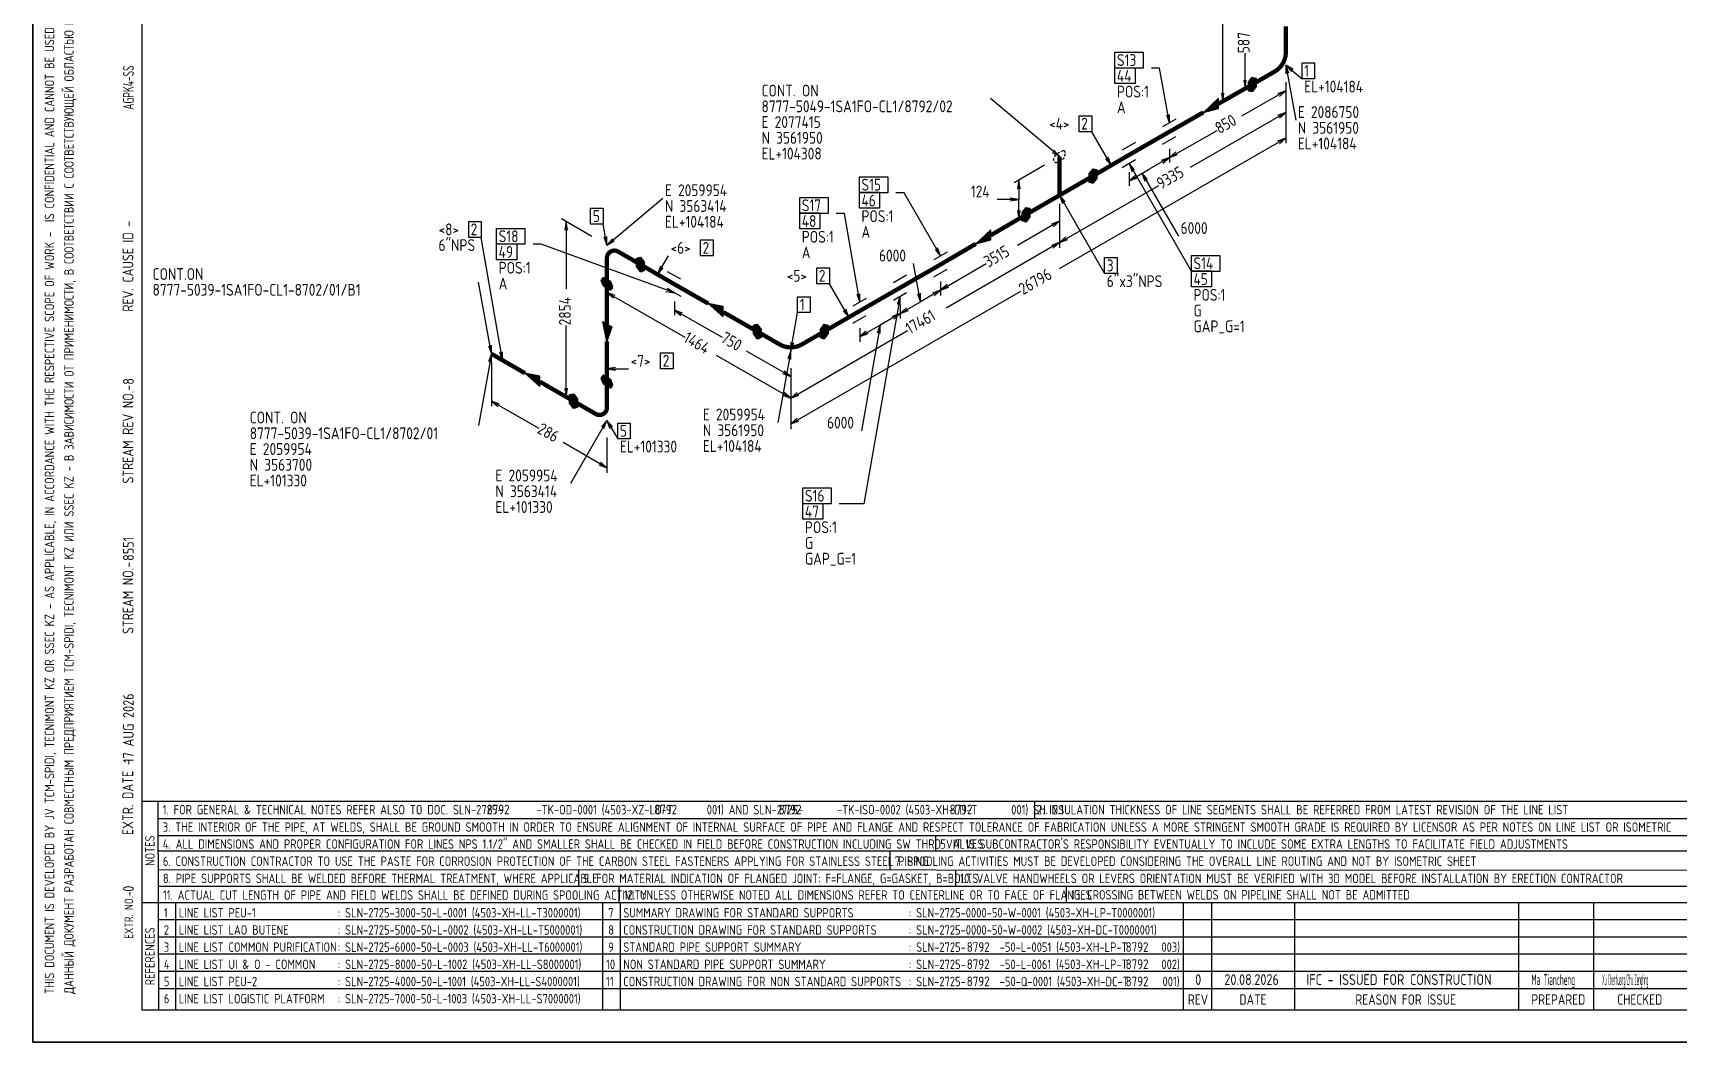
# Model space of a CAD drawing. Extents: x 0 to 594, y 0 to 420.
# Drawn here: x 0 to 383.2, y 0 to 234.9 of the extents above; entities that cross this region are included whole.
import ezdxf

# ---------------------------------------------------------------- set-up
doc = ezdxf.new("R2010")
doc.units = 0
doc.header["$MEASUREMENT"] = 0
doc.linetypes.add('BORDER_2012_SLN$0$8001.Solid', pattern=[0])
doc.linetypes.add('GT100', pattern=[1, 0.666667, -0.333333])
for name, color, linetype, lineweight in [('BORDER_2012_SLN$0$BG_01', 7, 'BORDER_2012_SLN$0$8001.Solid', 25), ('BORDER_2012_SLN$0$BG_02', 7, 'BORDER_2012_SLN$0$8001.Solid', 25), ('BORDER_2012_SLN$0$BG_Level_1', 7, 'BORDER_2012_SLN$0$8001.Solid', 25), ('BORDER_2012_SLN$0$Level_1', 7, 'BORDER_2012_SLN$0$8001.Solid', 25), ('BORDER_2012_SLN$0$Level_18', 7, 'BORDER_2012_SLN$0$8001.Solid', 25)]:
    doc.layers.add(name, color=color, linetype=linetype, lineweight=lineweight)
doc.layers.add('GT_1', color=7, linetype='Continuous')
doc.styles.add('BORDER_2012_SLN$0$GOST type A', font='GOST type A')
doc.styles.add('HTX1', font='')
doc.styles.get('HTX1').set_extended_font_data('GOST type A')

# ---------------------------------------------------------------- blocks, each defined once
blk = doc.blocks.new('BORDER_2012_SLN')
at = {"layer": 'BORDER_2012_SLN$0$BG_Level_1', "color": 7, "lineweight": -3}
for p, q in [((402.7, 56), (25.4, 56)), ((29.11, 56), (29.22, 7.5)), ((233.25, 56), (233.24, 52)), ((402.7, 52), (29.1, 52)), ((402.7, 47.99), (29.16, 48.01)), ((210.22, 48), (210.22, 44.42)), ((402.7, 44.41), (29.17, 44.42)), ((199.61, 44.42), (199.61, 40.02)), ((402.7, 39.96), (29.15, 40.07)), ((127.1, 40.04), (127.1, 36.23)), ((214.87, 40.02), (214.87, 36.23)), ((136.5, 36.23), (136.5, 32.43)), ((240.64, 36.23), (240.64, 32.43)), ((33.22, 32.43), (33.22, 7.59)), ((132.63, 32.43), (132.63, 7.6)), ((136.8, 32.43), (136.8, 7.59))]:
    blk.add_line(p, q, dxfattribs=at)
at = {"layer": 'BORDER_2012_SLN$0$Level_1', "color": 7, "lineweight": -3}
for p, q in [((25.4, 412.5), (25.4, 7.5)), ((402.7, 36.23), (29.15, 36.23)), ((402.7, 32.43), (25.4, 32.43)), ((267.9, 32.43), (267.91, 7.5)), ((274.59, 7.5), (274.59, 32.43)), ((293.91, 7.5), (293.91, 32.43)), ((346.11, 7.5), (346.11, 32.43)), ((363.55, 7.5), (363.55, 32.43)), ((402.7, 28.43), (29.17, 28.43)), ((402.7, 24.43), (29.18, 24.43)), ((402.7, 20.43), (29.19, 20.43)), ((402.7, 16.43), (29.2, 16.43)), ((402.7, 12.43), (29.2, 12.43)), ((25.4, 7.5), (588.6, 7.5))]:
    blk.add_line(p, q, dxfattribs=at)
at = {"layer": 'BORDER_2012_SLN$0$Level_18', "color": 7, "lineweight": -3, "flags": 128}
blk.add_lwpolyline([(0, 0), (0, 420), (594, 420), (594, 0)], close=True, dxfattribs=at)
at = {"color": 7, "char_height": 2.2, "attachment_point": 1, "style": 'BORDER_2012_SLN$0$GOST type A'}
for s, insert in [('{\\l\\fGOST type A|b0|i0;\\T1;1}', (30.5, 31.2)), ('{\\l\\fGOST type A|b0|i0;\\T1;: SLN-2725-3000-50-L-0001 (4503-XH-LL-T3000001)}', (71, 31.2)), ('{\\l\\fGOST type A|b0|i0;\\T1;7}', (134, 31.2)), ('{\\l\\fGOST type A|b0|i0;\\T1;SUMMARY DRAWING FOR STANDARD SUPPORTS}', (137.5, 31.2)), ('{\\l\\fGOST type A|b0|i0;\\T1;: SLN-2725-0000-50-W-0001 (4503-XH-LP-T0000001)}', (204, 31.2)), ('{\\l\\fGOST type A|b0|i0;\\T1;2}', (30.5, 27.2)), ('{\\l\\fGOST type A|b0|i0;\\T1;LINE LIST LAO BUTENE}', (34, 27.2)), ('{\\l\\fGOST type A|b0|i0;\\T1;: SLN-2725-5000-50-L-0002 (4503-XH-LL-T5000001)}', (71, 27.2)), ('{\\l\\fGOST type A|b0|i0;\\T1;8}', (134, 27.2)), ('{\\l\\fGOST type A|b0|i0;\\T1;CONSTRUCTION DRAWING FOR STANDARD SUPPORTS}', (137.5, 27.2)), ('{\\l\\fGOST type A|b0|i0;\\T1;: SLN-2725-0000-50-W-0002 (4503-XH-DC-T0000001)}', (204, 27.2)), ('{\\l\\fGOST type A|b0|i0;\\T1;3}', (30.5, 23.2)), ('{\\l\\fGOST type A|b0|i0;\\T1;LINE LIST COMMON PURIFICATION}', (34, 23.2)), ('{\\l\\fGOST type A|b0|i0;\\T1;: SLN-2725-6000-50-L-0003 (4503-XH-LL-T6000001)}', (71, 23.2)), ('{\\l\\fGOST type A|b0|i0;\\T1;9}', (134, 23.2)), ('{\\C256;STANDARD PIPE SUPPORT SUMMARY}', (137.5, 23.2)), ('{\\fGOST type A|b0|i0|c0|p34;: SLN-2725-       -50-L-0051 (4503-XH-LP-T       003)}', (204, 23.2)), ('{\\l\\fGOST type A|b0|i0;\\T1;4}', (30.5, 19.2)), ('{\\l\\fGOST type A|b0|i0;\\T1;LINE LIST UI & O - COMMON}', (34, 19.2)), ('{\\l\\fGOST type A|b0|i0;\\T1;: SLN-2725-8000-50-L-1002 (4503-XH-LL-S8000001)}', (71, 19.2)), ('{\\l\\fGOST type A|b0|i0;\\T1;10}', (133.5, 19.2)), ('{\\l\\fGOST type A|b0|i0;\\T1;NON STANDARD PIPE SUPPORT SUMMARY}', (137.5, 19.2)), ('{\\fGOST type A|b0|i0|c0|p34;: SLN-2725-       -50-L-0061 (4503-XH-LP-T       002)}', (204, 19.2)), ('{\\l\\fGOST type A|b0|i0;\\T1;: SLN-2725-4000-50-L-1001 (4503-XH-LL-S4000001)}', (71, 15.2)), ('{\\fGOST type A|b0|i0|c0|p34;: SLN-2725-       -50-Q-0001 (4503-XH-DC-T       001)}', (204, 15.2)), ('{\\l\\fGOST type A|b0|i0;\\T1;5}', (30.5, 15.2)), ('{\\l\\fGOST type A|b0|i0;\\T1;LINE LIST PEU-2}', (34, 15.2)), ('{\\l\\fGOST type A|b0|i0;\\T1;11}', (133.5, 15.2)), ('{\\C256;CONSTRUCTION DRAWING FOR NON STANDARD SUPPORTS}', (137.5, 15.2)), ('{\\l\\fGOST type A|b0|i0;\\T1;6}', (30.5, 11.2)), ('{\\l\\fGOST type A|b0|i0;\\T1;LINE LIST LOGISTIC PLATFORM}', (34, 11.2)), ('{\\l\\fGOST type A|b0|i0;\\T1;: SLN-2725-7000-50-L-1003 (4503-XH-LL-S7000001)}', (71, 11.2))]:
    blk.add_mtext(s, dxfattribs=dict(at, insert=insert))
at = {"layer": 'BORDER_2012_SLN$0$BG_01', "color": 7, "attachment_point": 1, "rotation": 90, "style": 'BORDER_2012_SLN$0$GOST type A'}
for s, insert, char_height in [('{\\fGOST type A|b0|i0|c134|p34;\\W1.01;ДАННЫЙ ДОКУМЕНТ РАЗРАБОТАН СОВМЕСТНЫМ ПРЕДПРИЯТИЕМ \\fGOST type A|b0|i0|c0|p34;TCM-SPIDI, TECNIMONT KZ \\fGOST type A|b0|i0|c134|p34;ИЛИ \\fGOST type A|b0|i0|c0|p34;SSEC KZ - \\fGOST type A|b0|i0|c134|p34;В ЗАВИСИМОСТИ ОТ ПРИМЕНИМОСТИ\\fGOST type A|b0|i0|c0|p34;, \\fGOST type A|b0|i0|c134|p34;В СООТВЕТСТВИИ С СООТВЕТСТВУЮЩЕЙ ОБЛАСТЬЮ РАБОТ\\fGOST type A|b0|i0|c0|p34;. \\fGOST type A|b0|i0|c134|p34;ЯВЛЯЕТСЯ КОНФИДЕНЦИАЛЬНЫМ И НЕ МОЖЕТ БЫТЬ ИСПОЛЬЗОВАН ДРУГИМИ ЛИЦАМИ ДЛЯ КАКИХ\\fGOST type A|b0|i0|c0|p34;-\\fGOST type A|b0|i0|c134|p34;ЛИБО ЦЕЛЕЙ\\fGOST type A|b0|i0|c0|p34;, \\fGOST type A|b0|i0|c134|p34;КРОМЕ ПРОЕКТА \\fGOST type A|b0|i0|c0|p34;SILLENO.}', (7.3, 11.21), 2.2), ('{\\l\\fGOST type A|b0|i0;\\T1;EXTR. DATE -}', (20.86, 48.18), 2.5), ('{\\l\\fGOST type A|b0|i0;\\T1;EXTR. NO.-}', (21.36, 24.02), 2)]:
    blk.add_mtext(s, dxfattribs=dict(at, insert=insert, char_height=char_height))
at = {"layer": 'BORDER_2012_SLN$0$BG_01', "color": 7, "insert": (2.76, 11.2), "char_height": 2.2, "attachment_point": 1, "rotation": 90, "line_spacing_factor": 1.090909, "style": 'BORDER_2012_SLN$0$GOST type A'}
blk.add_mtext('{\\fGOST type A|b0|i0|c0|p34;\\W1.01;THIS DOCUMENT IS DEVELOPED BY JV TCM-SPIDI, TECNIMONT KZ OR SSEC KZ - AS APPLICABLE, IN ACCORDANCE WITH THE RESPECTIVE SCOPE OF WORK -  IS CONFIDENTIAL AND CANNOT BE USED BY OTHERS FOR ANY PURPOSE OTHER THAN THE SILLENO PROJECT}', dxfattribs=at)
at = {"layer": 'BORDER_2012_SLN$0$BG_02', "color": 7, "char_height": 2.5, "attachment_point": 1, "rotation": 90, "style": 'BORDER_2012_SLN$0$GOST type A'}
for s, insert in [('{\\l\\fGOST type A|b0|i0;\\T1;REV. CAUSE ID - }', (20.9, 170)), ('{\\l\\fGOST type A|b0|i0;\\T1;STREAM REV NO.-}', (20.9, 130)), ('{\\l\\fGOST type A|b0|i0;\\T1;STREAM NO.-}', (20.9, 95))]:
    blk.add_mtext(s, dxfattribs=dict(at, insert=insert))
at = {"layer": 'BORDER_2012_SLN$0$BG_Level_1', "color": 7, "attachment_point": 1, "style": 'BORDER_2012_SLN$0$GOST type A'}
for s, insert, char_height in [('{\\fGOST type A|b0|i0|c0|p34;\\C256; 1. FOR GENERAL & TECHNICAL NOTES REFER ALSO TO DOC. SLN-2725-       -TK-OD-0001 (4503-XZ-LD-T       001) AND SLN-2725-       -TK-ISO-0002 (4503-XH-LD-T       001) SH. 2.1}', (29.11, 55.19), 2.2), ('{\\fGOST type A|b0|i0|c0|p34;\\C256;2. INSULATION THICKNESS OF LINE SEGMENTS SHALL BE REFERRED FROM LATEST REVISION OF THE LINE LIST}', (233.84, 55.19), 2.2), ('{\\fGOST type A|b0|i0|c0|p34;\\C256; 3. THE INTERIOR OF THE PIPE, AT WELDS, SHALL BE GROUND SMOOTH IN ORDER TO ENSURE ALIGNMENT OF INTERNAL SURFACE OF PIPE AND FLANGE AND RESPECT TOLERANCE OF FABRICATION UNLESS A MORE STRINGENT SMOOTH GRADE IS REQUIRED BY LICENSOR AS PER NOTES ON LINE LIST OR ISOMETRIC}', (29.12, 51.15), 2.2), ('{\\fGOST type A|b0|i0|c0|p34;\\C256; 4. ALL DIMENSIONS AND PROPER CONFIGURATION FOR LINES NPS 1.1/2" AND SMALLER SHALL BE CHECKED IN FIELD BEFORE CONSTRUCTION INCLUDING SW THRD VALVES}', (29.13, 47.2), 2.2), ("{\\C256; 5. IT IS SUBCONTRACTOR'S RESPONSIBILITY EVENTUALLY TO INCLUDE SOME EXTRA LENGTHS TO FACILITATE FIELD ADJUSTMENTS}", (210.22, 47.2), 2.2), ('{\\C256; 6. CONSTRUCTION CONTRACTOR TO USE THE PASTE FOR CORROSION PROTECTION OF THE CARBON STEEL FASTENERS APPLYING FOR STAINLESS STEEL PIPING}', (29.14, 43.2), 2.2), ('{\\C256; 7. SPOOLING ACTIVITIES MUST BE DEVELOPED CONSIDERING THE OVERALL LINE ROUTING AND NOT BY ISOMETRIC SHEET}', (199.61, 43.2), 2.2), ('{\\C256; 8. PIPE SUPPORTS SHALL BE WELDED BEFORE THERMAL TREATMENT, WHERE APPLICABLE}', (29.15, 39.2), 2.2), ('{\\C256; 9. FOR MATERIAL INDICATION OF FLANGED JOINT: F=FLANGE, G=GASKET, B=BOLTS}', (127.1, 39.2), 2.2), ('{\\C256; 10. VALVE HANDWHEELS OR LEVERS ORIENTATION MUST BE VERIFIED WITH 3D MODEL BEFORE INSTALLATION BY ERECTION CONTRACTOR}', (214.87, 39.2), 2.2), ('{\\C256; 11. ACTUAL CUT LENGTH OF PIPE AND FIELD WELDS SHALL BE DEFINED DURING SPOOLING ACTIVITY}', (29.16, 35.32), 2.2), ('{\\C256; 12. UNLESS OTHERWISE NOTED ALL DIMENSIONS REFER TO CENTERLINE OR TO FACE OF FLANGES}', (136.5, 35.35), 2.2), ('{\\C256; 13. CROSSING BETWEEN WELDS ON PIPELINE SHALL NOT BE ADMITTED}', (240.64, 35.38), 2.2), ('{\\l\\fGOST type A|b0|i0;\\T1;LINE LIST PEU-1}', (34, 31.2), 2.2), ('{\\l\\fGOST type A|b0|i0;\\T1;REV}', (269, 11.1), 2.4), ('{\\l\\fGOST type A|b0|i0;\\T1;DATE}', (281, 11.1), 2.4), ('{\\l\\fGOST type A|b0|i0;\\T1;REASON FOR ISSUE}', (308, 11.1), 2.4), ('{\\l\\fGOST type A|b0|i0;\\T1;PREPARED}', (349, 11.1), 2.4), ('{\\l\\fGOST type A|b0|i0;\\T1;CHECKED}', (369, 11.1), 2.4)]:
    blk.add_mtext(s, dxfattribs=dict(at, insert=insert, char_height=char_height))
at = {"layer": 'BORDER_2012_SLN$0$BG_Level_1', "color": 7, "char_height": 2.2, "attachment_point": 1, "rotation": 90, "style": 'BORDER_2012_SLN$0$GOST type A'}
for s, insert in [('{\\l\\fGOST type A|b0|i0;\\T1;NOTES}', (26.15, 40.99)), ('{\\l\\fGOST type A|b0|i0;\\T1;REFERENCES}', (26.15, 13.23))]:
    blk.add_mtext(s, dxfattribs=dict(at, insert=insert))

msp = doc.modelspace()

# ---------------------------------------------------------------- linework, layer by layer
at = {"layer": 'GT_1', "flags": 128}
for points in [[(0, 0), (594, 0), (594, 420), (0, 420), (0, 0)], [(277.1, 218.9), (277.1, 250.3)], [(252, 230.4), (258.6, 230.4), (258.6, 226.7), (252, 226.7), (252, 230.4)], [(282.3, 221.9), (282.3, 230.2)], [(252, 226.8), (256.7, 226.8), (256.7, 223.1), (252, 223.1), (252, 226.8)], [(264.7, 213.9), (262.4, 226.7), (260.5, 226.7)], [(293.5, 226.4), (291.8, 227.4), (293.1, 225.9)], [(291.8, 227.4), (295.6, 224.2)], [(292.5, 225.5), (291.8, 227.4), (291.8, 225.4)], [(291.8, 227.4), (294.1, 214.6)], [(295.6, 227.9), (298.5, 227.9), (298.5, 224.2), (295.6, 224.2), (295.6, 227.9)], [(288.3, 225.4), (276, 218.3)], [(288.3, 225.4), (281.2, 221.3)], [(282, 223.9), (282.3, 221.9), (282.6, 223.9)], [(283.1, 223.4), (284, 224.6), (284.9, 224.4), (284.9, 222.4), (284, 221.2), (283.1, 221.4), (283.1, 223.4)], [(283.1, 223.4), (284.9, 223.4)], [(283.1, 223.2), (284.9, 223.2)], [(283.1, 223), (284.9, 223)], [(283.1, 222.8), (284.9, 222.8)], [(283.1, 222.6), (284.9, 222.6)], [(283.1, 222.4), (284.9, 222.4)], [(283.25, 223.6), (284.9, 223.6)], [(283.4, 223.8), (284.9, 223.8)], [(283.55, 224), (284.9, 224)], [(283.7, 224.2), (284.9, 224.2)], [(283.85, 224.4), (284.9, 224.4)], [(291.8, 223.4), (291.8, 220.2)], [(291.8, 223.4), (291.8, 215.2)], [(291.8, 223.4), (291.8, 209.2)], [(239.1, 206.1), (223, 219.6)], [(276.1, 218.4), (276.1, 219.7), (272.6, 216.4), (276.1, 217.3), (276.1, 219.5), (273, 216.6), (276.1, 217.4), (276.1, 219.4), (273.3, 216.8), (276.1, 217.5), (276.1, 219.2), (273.7, 217), (276.1, 217.7), (276.1, 219), (274, 217.2), (276.1, 217.8), (276.1, 218.9), (274.3, 217.4), (276.1, 218), (276.1, 218.7), (274.6, 217.6), (276.1, 218.2), (276.1, 218.6), (275, 217.8), (276.1, 218.3), (276.1, 218.4), (272.6, 216.4)], [(276.8, 220.9), (277.1, 218.9), (277.4, 220.9)], [(291.8, 221.4), (281.5, 215.5)], [(283.1, 222.2), (284.75, 222.2)], [(283.1, 222), (284.6, 222)], [(283.1, 221.8), (284.45, 221.8)], [(283.1, 221.6), (284.3, 221.6)], [(283.1, 221.4), (284.15, 221.4)], [(290.3, 220.1), (291.8, 221.4), (289.9, 220.7)], [(243.7, 215.6), (246.6, 215.6), (246.6, 211.9), (243.7, 211.9), (243.7, 215.6)], [(266.2, 214.8), (263.1, 213)], [(264, 215.8), (264.7, 213.9), (264.7, 215.9)], [(291.8, 216.4), (269.5, 203.6)], [(290.3, 215.1), (291.8, 216.4), (289.9, 215.7)], [(251.1, 204.1), (246.6, 211.9)], [(263.1, 209), (266.2, 210.8)], [(264.7, 205.9), (275.8, 212.2)], [(237.4, 207.1), (239.1, 206.1), (237.8, 207.6)], [(291.8, 210.4), (239, 180)], [(256.8, 209.4), (253.7, 207.6)], [(264.7, 207.9), (264.7, 204.7)], [(264.7, 207.9), (264.7, 204.7)], [(266.2, 207.2), (264.7, 205.9), (266.6, 206.6)], [(290.3, 209.1), (291.8, 210.4), (289.9, 209.7)], [(235.6, 204.1), (228.5, 200)], [(246, 202.1), (246.9, 203.3), (247.8, 203.1), (247.8, 201.1), (246.9, 199.9), (246, 200.1), (246, 202.1)], [(246.825, 203.2), (247.35, 203.2)], [(249.8, 205.6), (251.1, 204.1), (250.4, 206)], [(253.7, 203.6), (256.8, 205.4)], [(256.6, 203), (255.3, 204.5), (256, 202.6)], [(255.3, 204.5), (269.8, 179.4)], [(255.3, 200.5), (260, 203.2)], [(264.7, 205.9), (260, 203.2)], [(263.2, 204.6), (264.7, 205.9), (262.8, 205.2)], [(192.5, 201.4), (199.1, 201.4), (199.1, 197.7), (192.5, 197.7), (192.5, 201.4)], [(229.9, 198.6), (229.6, 200.6), (229.3, 198.6)], [(229.6, 200.6), (229.6, 196.1)], [(239.1, 186.1), (262.2, 199.4)], [(246, 202), (247.8, 202)], [(246, 201.8), (247.8, 201.8)], [(246, 201.6), (247.8, 201.6)], [(246, 201.4), (247.8, 201.4)], [(246, 201.2), (247.8, 201.2)], [(246, 201), (247.725, 201)], [(246, 200.8), (247.575, 200.8)], [(246, 200.6), (247.425, 200.6)], [(246, 200.4), (247.275, 200.4)], [(246, 200.2), (247.125, 200.2)], [(246.075, 202.2), (247.8, 202.2)], [(246.225, 202.4), (247.8, 202.4)], [(246.375, 202.6), (247.8, 202.6)], [(246.45, 200), (246.975, 200)], [(246.525, 202.8), (247.8, 202.8)], [(246.675, 203), (247.8, 203)], [(255.3, 202.5), (255.3, 199.3)], [(256.8, 201.8), (255.3, 200.5), (257.2, 201.2)], [(259.6, 200.8), (258.3, 202.3), (259, 200.4)], [(258.3, 202.3), (266.8, 187.6)], [(133.7, 185.5), (146.7, 196.4)], [(178.6, 196.6), (185.2, 196.6), (185.2, 192.9), (178.6, 192.9), (178.6, 196.6)], [(192.5, 197.8), (197.2, 197.8), (197.2, 194.1), (192.5, 194.1), (192.5, 197.8)], [(211.4, 183), (202.9, 197.7), (201, 197.7)], [(229.6, 196.1), (224.6, 196.1)], [(227.6, 195.8), (229.6, 196.1), (227.6, 196.4)], [(237.4, 196.1), (228.5, 191)], [(229.6, 191.6), (229.6, 196.1)], [(240.4, 195.6), (239.1, 197.1), (239.8, 195.2)], [(239.1, 197.1), (249.6, 178.9)], [(130.2, 187.5), (123.1, 191.6)], [(129.9, 194.1), (132.8, 194.1), (132.8, 190.4), (129.9, 190.4), (129.9, 194.1)], [(178.6, 193), (183.3, 193), (183.3, 189.3), (178.6, 189.3), (178.6, 193)], [(192.6, 172.2), (189, 192.9), (187.1, 192.9)], [(229.3, 193.6), (229.6, 191.6), (229.9, 193.6)], [(230.4, 193.1), (231.3, 194.3), (232.2, 194.1), (232.2, 192.1), (231.3, 190.9), (230.4, 191.1), (230.4, 193.1)], [(230.4, 193), (232.2, 193)], [(230.4, 192.8), (232.2, 192.8)], [(230.4, 192.6), (232.2, 192.6)], [(230.4, 192.4), (232.2, 192.4)], [(230.4, 192.2), (232.2, 192.2)], [(230.4, 192), (232.125, 192)], [(230.4, 191.8), (231.975, 191.8)], [(230.4, 191.6), (231.825, 191.6)], [(230.475, 193.2), (232.2, 193.2)], [(230.625, 193.4), (232.2, 193.4)], [(230.775, 193.6), (232.2, 193.6)], [(230.925, 193.8), (232.2, 193.8)], [(231.075, 194), (232.2, 194)], [(231.225, 194.2), (231.75, 194.2)], [(239.1, 195.1), (239.1, 184.9)], [(239.1, 195.1), (239.1, 189.9)], [(239.1, 195.1), (239.1, 184.9)], [(101.5, 191), (104.4, 191), (104.4, 187.3), (101.5, 187.3), (101.5, 191)], [(108, 189.4), (114.6, 189.4), (114.6, 185.7), (108, 185.7), (108, 189.4)], [(124.5, 189), (124.2, 191), (123.9, 189)], [(124.2, 191), (124.2, 175.3)], [(133.7, 185.5), (132.8, 190.4)], [(223.1, 187.8), (223.1, 189.1), (219.6, 185.8), (223.1, 186.7), (223.1, 188.9), (220, 186), (223.1, 186.8), (223.1, 188.8), (220.3, 186.2), (223.1, 186.9), (223.1, 188.6), (220.7, 186.4), (223.1, 187.1), (223.1, 188.4), (221, 186.6), (223.1, 187.2), (223.1, 188.3), (221.3, 186.8), (223.1, 187.4), (223.1, 188.1), (221.6, 187), (223.1, 187.6), (223.1, 188), (222, 187.2), (223.1, 187.7), (223.1, 187.8), (219.6, 185.8)], [(239.1, 191.1), (229.3, 185.4)], [(230.4, 191.4), (231.675, 191.4)], [(230.4, 191.2), (231.525, 191.2)], [(230.85, 191), (231.375, 191)], [(237.6, 189.8), (239.1, 191.1), (237.2, 190.4)], [(109.4, 158.7), (104.4, 187.3)], [(108, 185.8), (112.7, 185.8), (112.7, 182.1), (108, 182.1), (108, 185.8)], [(149.4, 174.4), (118.4, 185.7), (116.5, 185.7)], [(133, 187.4), (133.7, 185.5), (133.7, 187.5)], [(135, 187), (133.7, 185.5), (135.4, 186.5)], [(155.5, 186.7), (158.4, 186.7), (158.4, 183), (155.5, 183), (155.5, 186.7)], [(210.1, 184.5), (211.4, 183), (210.7, 184.9)], [(239.1, 186.1), (212.7, 170.8)], [(237.6, 184.8), (239.1, 186.1), (237.2, 185.4)], [(240.6, 187.4), (239.1, 186.1), (241, 186.8)], [(133.7, 181.5), (133.7, 173.3)], [(140.6, 182.5), (141.5, 182.7), (142.4, 181.5), (142.4, 179.5), (141.5, 179.3), (140.6, 180.5), (140.6, 182.5)], [(140.6, 182.4), (141.725, 182.4)], [(140.6, 182.2), (141.875, 182.2)], [(140.6, 182), (142.025, 182)], [(140.6, 181.8), (142.175, 181.8)], [(140.6, 181.6), (142.325, 181.6)], [(140.6, 181.4), (142.4, 181.4)], [(140.6, 181.2), (142.4, 181.2)], [(140.6, 181), (142.4, 181)], [(140.6, 180.8), (142.4, 180.8)], [(140.6, 180.6), (142.4, 180.6)], [(140.675, 180.4), (142.4, 180.4)], [(140.825, 180.2), (142.4, 180.2)], [(141.05, 182.6), (141.575, 182.6)], [(145.5, 178.7), (148, 183)], [(146.2, 180.6), (145.5, 178.7), (146.8, 180.2)], [(182.6, 180.2), (185.5, 180.2), (185.5, 176.5), (182.6, 176.5), (182.6, 180.2)], [(206.7, 172.3), (205.1, 181.2)], [(212.9, 183.9), (209.8, 182.1)], [(211.4, 175), (222, 181.2)], [(249.6, 182.6), (252.5, 182.6), (252.5, 178.9), (249.6, 178.9), (249.6, 182.6)], [(269.8, 183.1), (276.4, 183.1), (276.4, 179.4), (269.8, 179.4), (269.8, 183.1)], [(106.8, 160.2), (103.8, 176.9)], [(134.6, 175), (135.1, 175.7), (134.6, 177), (132.8, 178), (132.3, 177.3), (132.8, 176), (134.6, 175)], [(132.338, 177.2), (134.24, 177.2)], [(132.371, 177.4), (133.88, 177.4)], [(132.415, 177), (134.6, 177)], [(132.492, 176.8), (134.677, 176.8)], [(132.514, 177.6), (133.52, 177.6)], [(132.569, 176.6), (134.754, 176.6)], [(132.646, 176.4), (134.831, 176.4)], [(132.657, 177.8), (133.16, 177.8)], [(140.975, 180), (142.4, 180)], [(141.125, 179.8), (142.4, 179.8)], [(141.275, 179.6), (142.4, 179.6)], [(141.425, 179.4), (141.95, 179.4)], [(150.9, 177.6), (147.8, 179.3)], [(190, 168.7), (185.5, 176.5)], [(203.5, 178.5), (200.4, 176.7)], [(209.8, 178.1), (212.9, 179.9)], [(211.4, 177), (211.4, 173.8)], [(211.4, 177), (211.4, 173.8)], [(212.9, 176.3), (211.4, 175), (213.3, 175.7)], [(269.8, 179.5), (274.5, 179.5), (274.5, 175.8), (269.8, 175.8), (269.8, 179.5)], [(132.723, 176.2), (134.908, 176.2)], [(132.8, 176), (134.985, 176)], [(133.16, 175.8), (135.062, 175.8)], [(133.52, 175.6), (135.029, 175.6)], [(135.6, 173.8), (133.7, 174.5), (135.2, 173.2)], [(133.7, 174.5), (151.8, 164.1)], [(133.88, 175.4), (134.886, 175.4)], [(134.24, 175.2), (134.743, 175.2)], [(147.4, 174.7), (149.4, 174.4), (147.7, 175.4)], [(147.8, 175.3), (150.9, 173.6)], [(176.5, 143.9), (230.1, 174.8)], [(178.1, 173.5), (181, 173.5), (181, 169.8), (178.1, 169.8), (178.1, 173.5)], [(202, 173.6), (193.5, 125.3), (187.8, 125.3)], [(194.1, 173.1), (191, 171.3)], [(191.9, 174.1), (192.6, 172.2), (192.6, 174.2)], [(200.4, 172.7), (203.5, 174.5)], [(202, 171.6), (202, 173.6), (201.3, 171.7)], [(206, 174.2), (206.7, 172.3), (206.7, 174.3)], [(211.4, 175), (206.7, 172.3)], [(209.9, 173.7), (211.4, 175), (209.5, 174.3)], [(149.4, 172.4), (149.4, 169.2)], [(151.3, 169.7), (149.4, 170.4), (150.9, 169.1)], [(149.4, 170.4), (160.5, 164.1)], [(160.8, 169.9), (160.8, 171.2), (157.3, 171.9), (160.8, 168.8), (160.8, 171), (157.7, 171.7), (160.8, 168.9), (160.8, 170.9), (158, 171.5), (160.8, 169), (160.8, 170.7), (158.4, 171.3), (160.8, 169.2), (160.8, 170.5), (158.7, 171.1), (160.8, 169.3), (160.8, 170.4), (159, 170.9), (160.8, 169.5), (160.8, 170.2), (159.3, 170.8), (160.8, 169.7), (160.8, 170.1), (159.7, 170.6), (160.8, 169.8), (160.8, 169.9), (157.3, 171.9)], [(176.5, 160.9), (178.1, 169.8)], [(188.7, 170.2), (190, 168.7), (189.3, 170.6)], [(191, 167.3), (194.1, 169.1)], [(202, 169.6), (197.3, 166.9)], [(200.5, 168.3), (202, 169.6), (200.1, 168.9)], [(202, 169.6), (206.7, 172.3)], [(202, 171.6), (202, 168.4)], [(202, 171.6), (202, 168.4)], [(203.5, 170.9), (202, 169.6), (203.9, 170.3)], [(124.2, 150.2), (124.2, 166.8)], [(133.7, 167.1), (134.8, 166.5), (133.7, 163.1), (132.7, 167.7), (134.7, 166.5), (133.7, 163.5), (132.8, 167.6), (134.5, 166.6), (133.7, 163.9), (132.9, 167.5), (134.4, 166.7), (133.7, 164.3), (133.1, 167.5), (134.3, 166.8), (133.7, 164.7), (133.2, 167.4), (134.1, 166.9), (133.7, 165.1), (133.4, 167.3), (134, 166.9), (133.7, 165.4), (133.5, 167.2), (133.8, 167), (133.7, 165.8), (133.6, 167.1), (133.7, 167.1), (133.7, 163.1)], [(167.8, 166.9), (168.7, 167.1), (169.6, 165.9), (169.6, 163.9), (168.7, 163.7), (167.8, 164.9), (167.8, 166.9)], [(167.8, 166.8), (168.925, 166.8)], [(167.8, 166.6), (169.075, 166.6)], [(167.8, 166.4), (169.225, 166.4)], [(167.8, 166.2), (169.375, 166.2)], [(167.8, 166), (169.525, 166)], [(167.8, 165.8), (169.6, 165.8)], [(167.8, 165.6), (169.6, 165.6)], [(167.8, 165.4), (169.6, 165.4)], [(167.8, 165.2), (169.6, 165.2)], [(167.8, 165), (169.6, 165)], [(167.875, 164.8), (169.6, 164.8)], [(168.25, 167), (168.775, 167)], [(176.5, 149.9), (203.7, 165.6)], [(183.4, 165.9), (184.3, 167.1), (185.2, 166.9), (185.2, 164.9), (184.3, 163.7), (183.4, 163.9), (183.4, 165.9)], [(183.4, 165.8), (185.2, 165.8)], [(183.4, 165.6), (185.2, 165.6)], [(183.4, 165.4), (185.2, 165.4)], [(183.4, 165.2), (185.2, 165.2)], [(183.4, 165), (185.2, 165)], [(183.4, 164.8), (185.125, 164.8)], [(183.475, 166), (185.2, 166)], [(183.625, 166.2), (185.2, 166.2)], [(183.775, 166.4), (185.2, 166.4)], [(183.925, 166.6), (185.2, 166.6)], [(184.075, 166.8), (185.2, 166.8)], [(184.225, 167), (184.75, 167)], [(192.6, 164.2), (197.3, 166.9)], [(192.6, 166.2), (192.6, 163)], [(194.1, 165.5), (192.6, 164.2), (194.5, 164.9)], [(197.3, 166.9), (193, 142.3)], [(197.3, 164.9), (197.3, 166.9), (196.6, 165)], [(106.1, 162.1), (106.8, 160.2), (106.8, 162.2)], [(168.025, 164.6), (169.6, 164.6)], [(168.175, 164.4), (169.6, 164.4)], [(168.325, 164.2), (169.6, 164.2)], [(168.475, 164), (169.6, 164)], [(168.625, 163.8), (169.15, 163.8)], [(176.5, 162.9), (176.5, 160.9), (177.2, 162.8)], [(183.4, 164.6), (184.975, 164.6)], [(183.4, 164.4), (184.825, 164.4)], [(183.4, 164.2), (184.675, 164.2)], [(183.4, 164), (184.525, 164)], [(183.85, 163.8), (184.375, 163.8)], [(106.8, 160.2), (103.8, 143.5)], [(106.8, 158.2), (106.8, 160.2), (106.1, 158.3)], [(106.8, 158.2), (106.8, 148)], [(108.7, 160.6), (109.4, 158.7), (109.4, 160.7)], [(146.2, 160.4), (149.1, 160.4), (149.1, 156.7), (146.2, 156.7), (146.2, 160.4)], [(176.5, 149.9), (159.2, 159.8)], [(176.5, 154.9), (166.2, 160.8)], [(176.5, 160.9), (173.5, 144.2)], [(176.5, 158.9), (176.5, 160.9), (175.8, 159)], [(118.1, 153.7), (118.1, 155), (114.6, 155.7), (118.1, 152.6), (118.1, 154.8), (115, 155.5), (118.1, 152.7), (118.1, 154.7), (115.3, 155.3), (118.1, 152.8), (118.1, 154.5), (115.7, 155.1), (118.1, 153), (118.1, 154.3), (116, 154.9), (118.1, 153.1), (118.1, 154.2), (116.3, 154.7), (118.1, 153.3), (118.1, 154), (116.6, 154.6), (118.1, 153.5), (118.1, 153.9), (117, 154.4), (118.1, 153.6), (118.1, 153.7), (114.6, 155.7)], [(134.6, 152.2), (135.1, 152.9), (134.6, 154.2), (132.8, 155.2), (132.3, 154.5), (132.8, 153.2), (134.6, 152.2)], [(132.338, 154.4), (134.24, 154.4)], [(132.371, 154.6), (133.88, 154.6)], [(132.415, 154.2), (134.6, 154.2)], [(132.492, 154), (134.677, 154)], [(132.514, 154.8), (133.52, 154.8)], [(132.569, 153.8), (134.754, 153.8)], [(132.646, 153.6), (134.831, 153.6)], [(132.657, 155), (133.16, 155)], [(132.723, 153.4), (134.908, 153.4)], [(135.7, 157), (133.7, 156.7), (135.7, 156.4)], [(133.7, 156.7), (138.7, 156.7)], [(174.6, 155.6), (176.5, 154.9), (175, 156.2)], [(176.5, 156.9), (176.5, 148.7)], [(176.5, 156.9), (176.5, 142.7)], [(176.5, 156.9), (176.5, 153.7)], [(176.5, 156.9), (176.5, 148.7)], [(130.2, 146.7), (123.1, 150.8)], [(123.9, 152.2), (124.2, 150.2), (124.5, 152.2)], [(125, 150.7), (125.9, 150.9), (126.8, 149.7), (126.8, 147.7), (125.9, 147.5), (125, 148.7), (125, 150.7)], [(125, 150.6), (126.125, 150.6)], [(125, 150.4), (126.275, 150.4)], [(125, 150.2), (126.425, 150.2)], [(125, 150), (126.575, 150)], [(125, 149.8), (126.725, 149.8)], [(125, 149.6), (126.8, 149.6)], [(125.45, 150.8), (125.975, 150.8)], [(132.8, 153.2), (134.985, 153.2)], [(133.16, 153), (135.062, 153)], [(133.52, 152.8), (135.029, 152.8)], [(133.88, 152.6), (134.886, 152.6)], [(134.24, 152.4), (134.743, 152.4)], [(174.6, 150.6), (176.5, 149.9), (175, 151.2)], [(178, 151.2), (176.5, 149.9), (178.4, 150.6)], [(108.7, 148.5), (106.8, 149.2), (108.3, 147.9)], [(106.8, 149.2), (117.8, 142.9)], [(125, 149.4), (126.8, 149.4)], [(125, 149.2), (126.8, 149.2)], [(125, 149), (126.8, 149)], [(125, 148.8), (126.8, 148.8)], [(125.075, 148.6), (126.8, 148.6)], [(125.225, 148.4), (126.8, 148.4)], [(125.375, 148.2), (126.8, 148.2)], [(125.525, 148), (126.8, 148)], [(125.675, 147.8), (126.8, 147.8)], [(125.825, 147.6), (126.35, 147.6)], [(133.7, 144.7), (125.2, 130)], [(133, 142.8), (133.7, 144.7), (132.4, 143.2)], [(135, 143.2), (133.7, 144.7), (134.4, 142.8)], [(133.7, 144.7), (136.2, 140.4)], [(136.2, 144.1), (139.1, 144.1), (139.1, 140.4), (136.2, 140.4), (136.2, 144.1)], [(178, 145.2), (176.5, 143.9), (178.4, 144.6)], [(133.7, 133.7), (123.5, 139.6)], [(133.7, 140.7), (133.7, 132.5)], [(131.8, 134.4), (133.7, 133.7), (132.2, 135)], [(179.3, 129), (185.9, 129), (185.9, 125.3), (179.3, 125.3), (179.3, 129)], [(179.3, 125.4), (184, 125.4), (184, 121.7), (179.3, 121.7), (179.3, 125.4)]]:
    msp.add_lwpolyline(points, dxfattribs=at)
at = {"layer": 'GT_1', "const_width": 1, "flags": 128}
for points in [[(291.8, 236.4), (291.8, 230.4)], [(289.2, 225.9), (284, 222.9)], [(284, 222.9), (276.1, 218.4)], [(272.6, 216.4), (264.7, 211.9)], [(264.7, 211.9), (255.3, 206.5)], [(255.3, 206.5), (246.9, 201.6)], [(239.1, 197.1), (239.1, 206.1)], [(246.9, 201.6), (239.1, 197.1)], [(239.1, 197.1), (231.3, 192.6)], [(231.3, 192.6), (223.1, 187.8)], [(141.5, 181), (136.3, 184)], [(219.6, 185.8), (211.4, 181)], [(133.7, 182.5), (133.7, 176.5)], [(149.4, 176.4), (141.5, 181)], [(211.4, 181), (202, 175.6)], [(133.7, 176.5), (133.7, 167.1)], [(157.3, 171.9), (149.4, 176.4)], [(202, 175.6), (192.6, 170.2)], [(168.7, 165.4), (160.8, 169.9)], [(192.6, 170.2), (184.3, 165.4)], [(173.9, 162.4), (168.7, 165.4)], [(184.3, 165.4), (179.1, 162.4)], [(133.7, 163.1), (133.7, 153.7)], [(114.6, 155.7), (106.8, 160.2)], [(125.9, 149.2), (118.1, 153.7)], [(133.7, 153.7), (133.7, 147.7)], [(131.1, 146.2), (125.9, 149.2)]]:
    msp.add_lwpolyline(points, dxfattribs=at)
for points in [[(291.8, 230.4, -0.268116), (289.2, 225.9)], [(136.3, 184, 0.577127), (133.7, 182.5)], [(179.1, 162.4, -0.267941), (173.9, 162.4)], [(133.7, 147.7, -0.577557), (131.1, 146.2)]]:
    msp.add_lwpolyline(points, format="xyb", dxfattribs=at)
at = {"layer": 'GT_1', "linetype": 'GT100', "flags": 128}
msp.add_lwpolyline([(240, 207.6), (240.5, 206.9), (240, 205.6), (238.2, 204.6), (237.7, 205.3), (238.2, 206.6), (240, 207.6)], dxfattribs=at)

# ---------------------------------------------------------------- block references
at = {"linetype": 'Continuous'}
msp.add_blockref('BORDER_2012_SLN', (0, 0), dxfattribs=at)

# ---------------------------------------------------------------- texts
at = {"linetype": 'Continuous', "style": 'HTX1', "width": 0.8}
msp.add_text('AGPK4-SS', height=2.5, rotation=89.99992, dxfattribs=at).set_placement((23.5, 217))
at = {"layer": 'GT_1', "style": 'HTX1', "width": 1.02}
for s, height, rotation, p in [('587', 2.75, 90, (283.374, 230.171)), ('850', 2.75, 30, (276.35, 211.283)), ('9335', 2.75, 30, (262.734, 198.412)), ('3515', 2.75, 30, (222.534, 180.212)), ('26796', 2.75, 30, (230.617, 173.84)), ('2854', 2.75, 90, (125.274, 166.829)), ('17461', 2.75, 30, (204.267, 164.69)), ('1464', 2.75, 330, (151.284, 163.133)), ('750', 2.75, 330, (159.95, 163.112)), ('8', 2.5, 90, (23.5, 153)), ('286', 2.75, 330, (117.25, 141.912)), ('8551', 2.5, 90, (23.5, 112)), ('17 AUG 2026', 2.5, 90, (23.5, 65)), ('0', 2.5, 90, (23.5, 35))]:
    msp.add_text(s, height=height, rotation=rotation, dxfattribs=at).set_placement(p)
at = {"layer": 'GT_1', "style": 'HTX1'}
for s, height, width, p in [('S13', 2.75, 1.02, (252.471, 227.2)), ('44', 2.75, 1.02, (252.471, 223.533)), ('1', 2.75, 1.02, (296.1, 224.7)), ('CONT. ON', 2.75, 1.02, (169.7, 220.1)), ('POS:1', 2.75, 1.02, (252.471, 219.867)), ('EL+104184', 2.75, 1.02, (296.1, 221.033)), ('8777-5049-1SA1FO-CL1/8792/02', 2.75, 1.02, (169.7, 216.433)), ('A', 2.75, 1.02, (252.471, 216.2)), ('E 2077415', 2.75, 1.02, (169.7, 212.767)), ('<4>', 2.75, 1.02, (236.671, 212.4)), ('2', 2.75, 1.02, (244.151, 212.4)), ('E 2086750', 2.75, 1.02, (294.6, 215.1)), ('N 3561950', 2.75, 1.02, (169.7, 209.1)), ('N 3561950', 2.75, 1.02, (294.6, 211.433)), ('EL+104308', 2.75, 1.02, (169.7, 205.433)), ('EL+104184', 2.75, 1.02, (294.6, 207.767)), ('E 2059954', 2.75, 1.02, (147.2, 196.9)), ('S15', 2.75, 1.02, (192.971, 198.2)), ('124', 2.75, 1.02, (218.443, 196.6)), ('N 3563414', 2.75, 1.02, (147.2, 193.233)), ('S17', 2.75, 1.02, (179.071, 193.4)), ('46', 2.75, 1.02, (192.971, 194.533)), ('5', 2.75, 1.02, (130.414, 190.9)), ('EL+104184', 2.75, 1.02, (147.2, 189.567)), ('48', 2.75, 1.02, (179.071, 189.733)), ('POS:1', 2.75, 1.02, (192.971, 190.867)), ('<8>', 2.75, 1.02, (94.471, 187.8)), ('2', 2.75, 1.02, (101.951, 187.8)), ('S18', 2.75, 1.02, (108.471, 186.2)), ('POS:1', 2.75, 1.02, (179.071, 186.067)), ('A', 2.75, 1.02, (192.971, 187.2)), ('6000', 2.75, 1.02, (267.3, 188.1)), ('6"NPS', 2.75, 1.02, (94.471, 184.133)), ('49', 2.75, 1.02, (108.471, 182.533)), ('<6>', 2.75, 1.02, (148.5, 183.5)), ('2', 2.75, 1.02, (155.98, 183.5)), ('A', 2.75, 1.02, (179.071, 182.4)), ('6000', 2.75, 1.02, (197.057, 181.7)), ('CONT.ON', 2.75, 1.02, (27.871, 177.4)), ('POS:1', 2.75, 1.02, (108.471, 178.867)), ('3', 2.75, 1.02, (250.1, 179.4)), ('S14', 2.75, 1.02, (270.3, 179.9)), ('8777-5039-1SA1FO-CL1-8702/01/B1', 2.75, 1.02, (27.871, 173.733)), ('A', 2.75, 1.02, (108.471, 175.2)), ('<5>', 2.75, 1.02, (175.571, 177)), ('2', 2.75, 1.02, (183.051, 177)), ('6"x3"NPS', 2.75, 1.02, (250.1, 175.733)), ('45', 2.75, 1.02, (270.3, 176.233)), ('1', 2.75, 1.02, (178.6, 170.3)), ('POS:1', 2.75, 1.02, (270.3, 172.567)), ('G', 2.75, 1.02, (270.3, 168.9)), ('GAP_G=1', 2.75, 1.02, (270.3, 165.233)), ('<7>', 2.75, 1.02, (139.2, 157.2)), ('2', 2.75, 1.02, (146.68, 157.2)), ('CONT. ON', 2.75, 1.02, (50.5, 144)), ('E 2059954', 2.75, 1.02, (156.029, 144.7)), ('8777-5039-1SA1FO-CL1/8702/01', 2.75, 1.02, (50.5, 140.333)), ('5', 2.75, 1.02, (136.7, 140.9)), ('N 3561950', 2.75, 1.02, (156.029, 141.033)), ('6000', 2.75, 1.02, (184.957, 142.8)), ('E 2059954', 2.75, 1.02, (50.5, 136.667)), ('EL+101330', 2.75, 1.02, (136.7, 137.233)), ('EL+104184', 2.75, 1.02, (156.029, 137.367)), ('N 3563700', 2.75, 1.02, (50.5, 133)), ('EL+101330', 2.75, 1.02, (50.5, 129.333)), ('E 2059954', 2.75, 1.02, (107.729, 130.5)), ('N 3563414', 2.75, 1.02, (107.729, 126.833)), ('S16', 2.75, 1.02, (179.8, 125.8)), ('EL+101330', 2.75, 1.02, (107.729, 123.167)), ('47', 2.75, 1.02, (179.8, 122.133)), ('POS:1', 2.75, 1.02, (179.8, 118.467)), ('G', 2.75, 1.02, (179.8, 114.8)), ('GAP_G=1', 2.75, 1.02, (179.8, 111.133)), ('8792', 2.25, 1.02, (105.7, 53)), ('8792', 2.25, 1.02, (144.7, 53)), ('8792', 2.25, 1.02, (173.7, 53)), ('8792', 2.25, 1.02, (213.5, 53)), ('8792', 2.25, 1.02, (217.5, 21)), ('8792', 2.25, 1.02, (254.5, 21)), ('8792', 2.25, 1.02, (217.5, 17)), ('8792', 2.25, 1.02, (254.5, 17)), ('0', 2.5, 1.02, (270.7, 13.3)), ('0', 2.5, 1.02, (270.7, 13.3)), ('0', 2.5, 1.02, (270.7, 13.3)), ('0', 2.5, 1.02, (270.7, 13.3)), ('0', 2.5, 1.02, (270.7, 13.3)), ('0', 2.5, 1.02, (270.7, 13.3)), ('0', 2.5, 1.02, (270.7, 13.3)), ('0', 2.5, 1.02, (270.7, 13.3)), ('0', 2.5, 1.02, (270.7, 13.3)), ('0', 2.5, 1.02, (270.7, 13.3)), ('0', 2.5, 1.02, (270.7, 13.3)), ('0', 2.5, 1.02, (270.7, 13.3)), ('0', 2.5, 1.02, (270.7, 13.3)), ('0', 2.5, 1.02, (270.7, 13.3)), ('0', 2.5, 1.02, (270.7, 13.3)), ('20.08.2026', 2.5, 1.02, (277.5, 13.3)), ('20.08.2026', 2.5, 1.02, (277.5, 13.3)), ('20.08.2026', 2.5, 1.02, (277.5, 13.3)), ('20.08.2026', 2.5, 1.02, (277.5, 13.3)), ('20.08.2026', 2.5, 1.02, (277.5, 13.3)), ('20.08.2026', 2.5, 1.02, (277.5, 13.3)), ('20.08.2026', 2.5, 1.02, (277.5, 13.3)), ('20.08.2026', 2.5, 1.02, (277.5, 13.3)), ('20.08.2026', 2.5, 1.02, (277.5, 13.3)), ('20.08.2026', 2.5, 1.02, (277.5, 13.3)), ('20.08.2026', 2.5, 1.02, (277.5, 13.3)), ('20.08.2026', 2.5, 1.02, (277.5, 13.3)), ('20.08.2026', 2.5, 1.02, (277.5, 13.3)), ('20.08.2026', 2.5, 1.02, (277.5, 13.3)), ('20.08.2026', 2.5, 1.02, (277.5, 13.3)), ('IFC - ISSUED FOR CONSTRUCTION', 2.5, 1.02, (296.6, 13.3)), ('IFC - ISSUED FOR CONSTRUCTION', 2.5, 1.02, (296.6, 13.3)), ('IFC - ISSUED FOR CONSTRUCTION', 2.5, 1.02, (296.6, 13.3)), ('IFC - ISSUED FOR CONSTRUCTION', 2.5, 1.02, (296.6, 13.3)), ('IFC - ISSUED FOR CONSTRUCTION', 2.5, 1.02, (296.6, 13.3)), ('IFC - ISSUED FOR CONSTRUCTION', 2.5, 1.02, (296.6, 13.3)), ('IFC - ISSUED FOR CONSTRUCTION', 2.5, 1.02, (296.6, 13.3)), ('IFC - ISSUED FOR CONSTRUCTION', 2.5, 1.02, (296.6, 13.3)), ('IFC - ISSUED FOR CONSTRUCTION', 2.5, 1.02, (296.6, 13.3)), ('IFC - ISSUED FOR CONSTRUCTION', 2.5, 1.02, (296.6, 13.3)), ('IFC - ISSUED FOR CONSTRUCTION', 2.5, 1.02, (296.6, 13.3)), ('IFC - ISSUED FOR CONSTRUCTION', 2.5, 1.02, (296.6, 13.3)), ('IFC - ISSUED FOR CONSTRUCTION', 2.5, 1.02, (296.6, 13.3)), ('IFC - ISSUED FOR CONSTRUCTION', 2.5, 1.02, (296.6, 13.3)), ('IFC - ISSUED FOR CONSTRUCTION', 2.5, 1.02, (296.6, 13.3)), ('Ma Tiancheng', 2.5, 0.5, (349, 13.3)), ('Ma Tiancheng', 2.5, 0.5, (349, 13.3)), ('Ma Tiancheng', 2.5, 0.5, (349, 13.3)), ('Ma Tiancheng', 2.5, 0.5, (349, 13.3)), ('Ma Tiancheng', 2.5, 0.5, (349, 13.3)), ('Ma Tiancheng', 2.5, 0.5, (349, 13.3)), ('Ma Tiancheng', 2.5, 0.5, (349, 13.3)), ('Ma Tiancheng', 2.5, 0.5, (349, 13.3)), ('Ma Tiancheng', 2.5, 0.5, (349, 13.3)), ('Ma Tiancheng', 2.5, 0.5, (349, 13.3)), ('Ma Tiancheng', 2.5, 0.5, (349, 13.3)), ('Ma Tiancheng', 2.5, 0.5, (349, 13.3)), ('Ma Tiancheng', 2.5, 0.5, (349, 13.3)), ('Ma Tiancheng', 2.5, 0.5, (349, 13.3)), ('Ma Tiancheng', 2.5, 0.5, (349, 13.3)), ('Xu Chenhuang/Zhu Zengting', 2.5, 0.25, (365.5, 13.3)), ('Xu Chenhuang/Zhu Zengting', 2.5, 0.25, (365.5, 13.3)), ('Xu Chenhuang/Zhu Zengting', 2.5, 0.25, (365.5, 13.3)), ('Xu Chenhuang/Zhu Zengting', 2.5, 0.25, (365.5, 13.3)), ('Xu Chenhuang/Zhu Zengting', 2.5, 0.25, (365.5, 13.3)), ('Xu Chenhuang/Zhu Zengting', 2.5, 0.25, (365.5, 13.3)), ('Xu Chenhuang/Zhu Zengting', 2.5, 0.25, (365.5, 13.3)), ('Xu Chenhuang/Zhu Zengting', 2.5, 0.25, (365.5, 13.3)), ('Xu Chenhuang/Zhu Zengting', 2.5, 0.25, (365.5, 13.3)), ('Xu Chenhuang/Zhu Zengting', 2.5, 0.25, (365.5, 13.3)), ('Xu Chenhuang/Zhu Zengting', 2.5, 0.25, (365.5, 13.3)), ('Xu Chenhuang/Zhu Zengting', 2.5, 0.25, (365.5, 13.3)), ('Xu Chenhuang/Zhu Zengting', 2.5, 0.25, (365.5, 13.3)), ('Xu Chenhuang/Zhu Zengting', 2.5, 0.25, (365.5, 13.3)), ('Xu Chenhuang/Zhu Zengting', 2.5, 0.25, (365.5, 13.3)), ('8792', 2.25, 1.02, (217.5, 13)), ('8792', 2.25, 1.02, (254.5, 13))]:
    msp.add_text(s, height=height, dxfattribs=dict(at, width=width)).set_placement(p)

doc.saveas('drawing.dxf')
